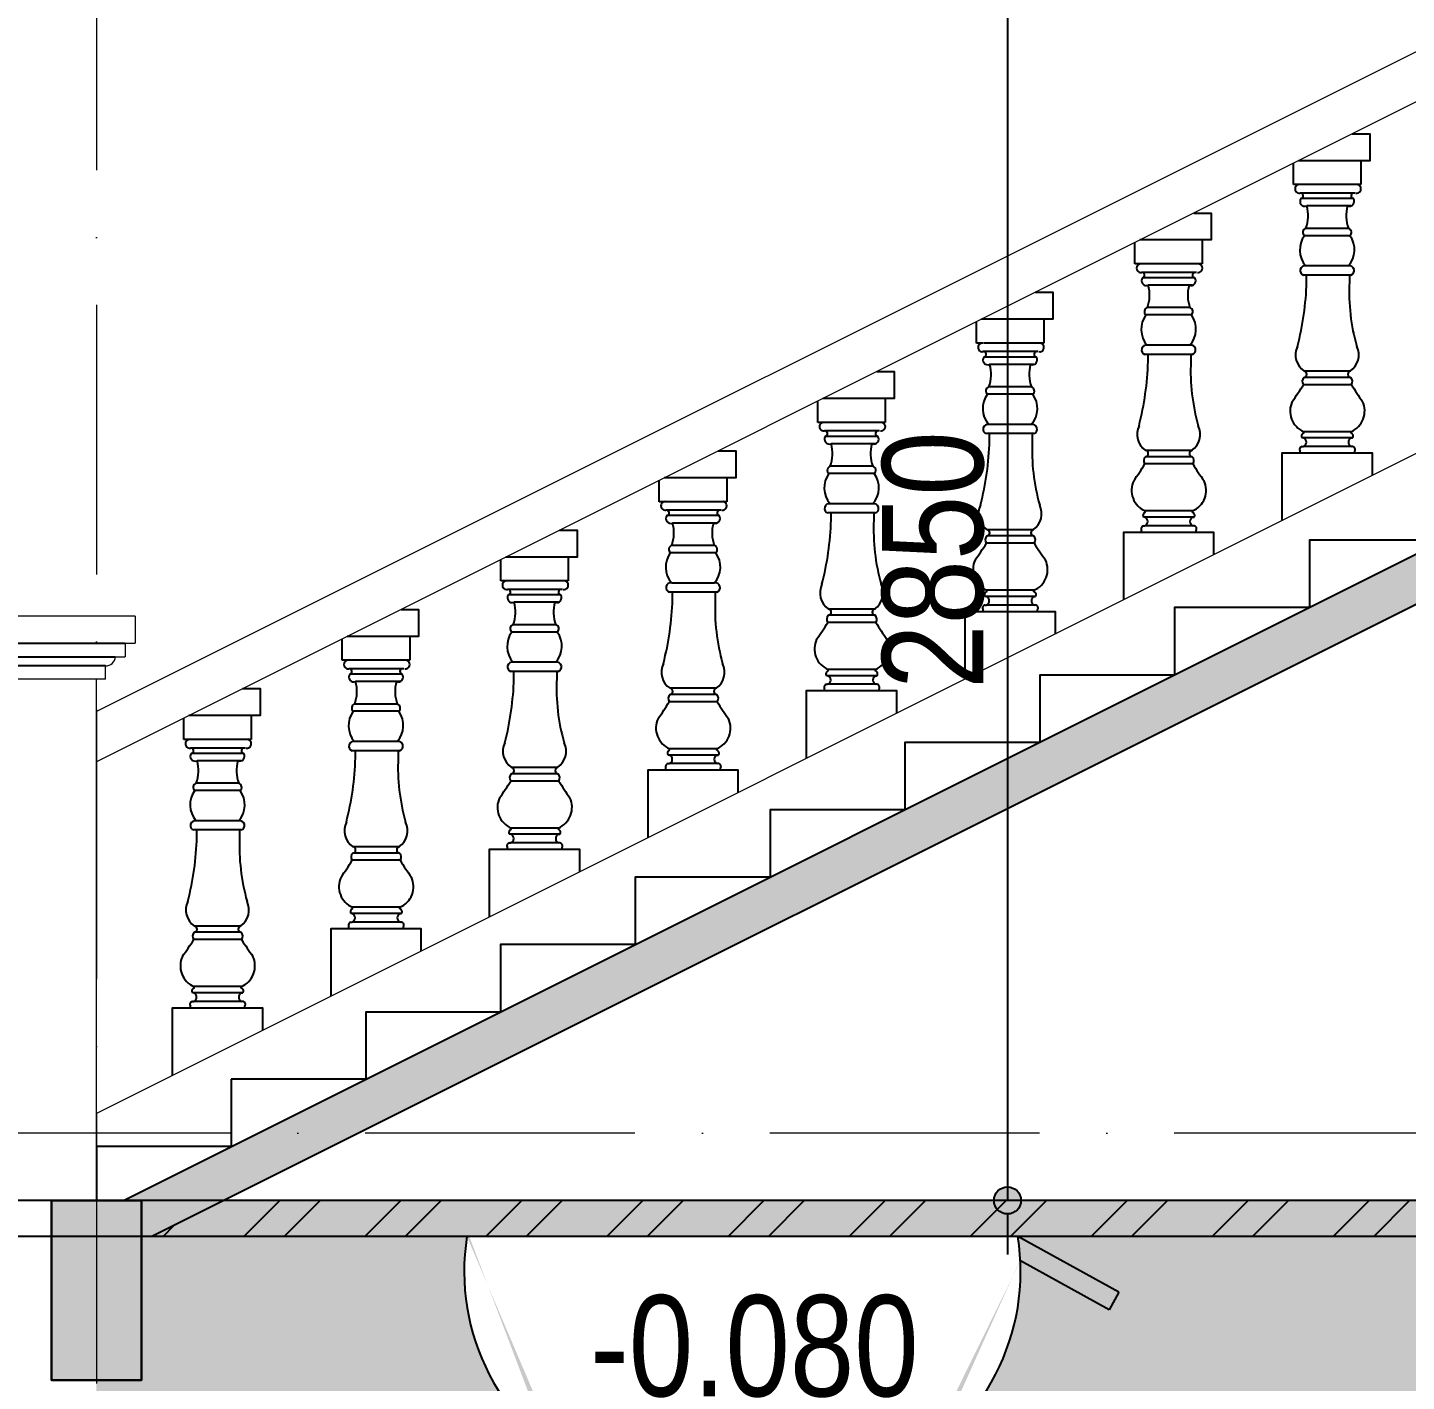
# Model space of a CAD drawing. Extents: x -1107188 to -523840, y 39692 to 514392.
# Drawn here: x -1059258 to -1056190, y 374445 to 377457 of the extents above; entities that cross this region are included whole.
import ezdxf
from ezdxf.enums import TextEntityAlignment as Align

# ---------------------------------------------------------------- set-up
doc = ezdxf.new("R2010")
doc.units = 0
doc.linetypes.add('ACAD_ISO10W100', pattern=[18, 12, -3, 0, -3])
doc.layers.get('DEFPOINTS').update_dxf_attribs({"linetype": 'CONTINUOUS'})
for name, color, linetype in [('009', 251, 'CONTINUOUS'), ('04', 4, 'CONTINUOUS'), ('DIM', 1, 'CONTINUOUS'), ('HATCH', 8, 'CONTINUOUS'), ('TAGS', 60, 'CONTINUOUS'), ('TUONG', 131, 'CONTINUOUS')]:
    doc.layers.add(name, color=color, linetype=linetype)
for name, color, linetype, lineweight in [('cot', 4, 'CONTINUOUS', 0), ('NET-THAY', 2, 'CONTINUOUS', 13), ('TRUC', 24, 'CONTINUOUS', 0)]:
    doc.layers.add(name, color=color, linetype=linetype, lineweight=lineweight)
doc.styles.add('HEL-CONDENSE', font='')
doc.styles.add('VNI-HELVE-CONDENSEN', font='')
doc.styles.get('HEL-CONDENSE').set_extended_font_data('VNI-Helve-Condense')
doc.styles.get('VNI-HELVE-CONDENSEN').set_extended_font_data('VNI-Helve-Condense')
doc.dimstyles.new('D100', dxfattribs={"dimtxt": 225, "dimasz": 1.2, "dimexe": 100, "dimexo": 0, "dimgap": 50, "dimtad": 1, "dimdec": 0, "dimzin": 13, "dimdsep": 46, "dimtxsty": 'HEL-CONDENSE', "dimblk": 'D50', "dimcen": 0, "dimclrd": 1, "dimclre": 1, "dimclrt": 7, "dimadec": 0, "dimazin": 0, "dimtfac": 1, "dimtdec": 0, "dimtmove": 0, "dimatfit": 3, "dimldrblk": 'D50', "dimfxl": 1, "dimtolj": 1, "dimtzin": 13, "dimarcsym": 0})

# ---------------------------------------------------------------- blocks, each defined once
blk = doc.blocks.new('D50')
at = {"layer": 'DIM'}
blk.add_hatch(color=256, dxfattribs=at).paths.add_polyline_path([(25, 0, 1), (-25, 0, 1)])
blk.add_line((25, 0), (100, 0), dxfattribs=at)
blk.add_circle((0, 0), 25, dxfattribs=at)
blk = doc.blocks.new('*D1144')
at = {"layer": 'DEFPOINTS', "color": 0, "linetype": 'Continuous', "transparency": 16777216}
for p in [(-1056605.2, 377697.3), (-1057077.4, 374847.3), (-1056555.2, 374847.3)]:
    blk.add_point(p, dxfattribs=at)
at = {"layer": 'DIM', "color": 1, "linetype": 'Continuous', "lineweight": -2, "transparency": 16777216}
for p, q in [((-1056605.2, 377697.3), (-1057177.4, 377697.3)), ((-1057077.4, 377696.1), (-1057077.4, 374848.5)), ((-1056555.2, 374847.3), (-1057177.4, 374847.3))]:
    blk.add_line(p, q, dxfattribs=at)
at = {"layer": 'DIM', "color": 1, "linetype": 'Continuous', "lineweight": -2, "transparency": 16777216, "xscale": 1.199999999999999, "yscale": 1.199999999999999, "zscale": 1.199999999999999}
for p, rotation in [((-1057077.4, 377697.3), 90), ((-1057077.4, 374847.3), 270)]:
    blk.add_blockref('D50', p, dxfattribs=dict(at, rotation=rotation))
at = {"layer": 'DIM', "color": 7, "linetype": 'Continuous', "transparency": 16777216, "insert": (-1057242.3, 376272.3), "char_height": 225, "attachment_point": 5, "rotation": 90, "style": 'HEL-CONDENSE'}
blk.add_mtext('\\A1;2850', dxfattribs=at)
blk = doc.blocks.new('CAODO')
at = {"layer": 'TAGS', "linetype": 'Continuous'}
h = blk.add_hatch(color=256, dxfattribs=at)
edge = h.paths.add_edge_path()
edge.add_line((-906.9, 181.5), (-931, 137.7))
edge.add_line((-931, 137.7), (-681, 0))
edge.add_ellipse((0, 87.1), major_axis=(688, 0), ratio=0.890858, start_angle=182.4779, end_angle=188.1666, ccw=False)
edge.add_line((-687.4, 60.6), (-906.9, 181.5))
for p, q in [((-931, 137.7), (-906.9, 181.5)), ((-906.9, 181.5), (-687.4, 60.6)), ((-931, 137.7), (-681, 0)), ((-931, 0), (931, 0))]:
    blk.add_line(p, q, dxfattribs=at)
blk.add_ellipse((0, 87.1), major_axis=(688, 0), ratio=0.890858, start_param=-0.142534, end_param=3.284126, dxfattribs=at)
at = {"layer": 'TAGS', "linetype": 'Continuous', "style": 'VNI-HELVE-CONDENSEN'}
blk.add_attdef('0.000', text='', height=250, dxfattribs=at).set_placement((0.2, 232.3), align=Align.MIDDLE_CENTER)

msp = doc.modelspace()

# ---------------------------------------------------------------- hatches: boundary and pattern name
at = {"layer": '009'}
h = msp.add_hatch(dxfattribs=at)
h.set_pattern_fill('ANSI32', color=256, scale=20, style=0)
h.set_pattern_definition([(45, (-2381730.1, 168509.04), (-134.703842, 134.703842), []), (45, (-2381640.3, 168509.04), (-134.703842, 134.703842), [])])
h.paths.add_polyline_path([(-1055504.886, 374847.327), (-1058821.279, 374847.327), (-1058981.279, 374767.327), (-1055504.886, 374767.327)])
h.paths.add_polyline_path([(-1054604.886, 374847.327), (-1055504.886, 374847.327), (-1055504.886, 374767.327), (-1054604.886, 374767.327)])
h.paths.add_polyline_path([(-1052604.886, 374847.327), (-1054604.886, 374847.327), (-1054604.886, 374767.327), (-1052604.886, 374767.327)])
h.paths.add_polyline_path([(-1050704.886, 374847.327), (-1052604.886, 374847.327), (-1052604.886, 374767.327), (-1050704.886, 374767.327), (-1050704.886, 374797.327)])
h = msp.add_hatch(dxfattribs=at)
h.set_pattern_fill('AR-CONC', color=256, style=0)
h.set_pattern_definition([(50, (-2381730.1, 168509.04), (182.184669, -15.939086), [19.05, -209.55]), (355, (-2381730.1, 168509.04), (-35.242826, 191.056643), [15.24, -167.64]), (100.451, (-2381714.92, 168507.71), (146.942502, 175.116688), [16.19, -178.09]), (46.1842, (-2381730.1, 168559.84), (271.07904, -42.042328), [28.575, -314.325]), (96.6356, (-2381707.5, 168556.33), (237.404234, 247.425556), [24.285, -267.135]), (351.184, (-2381730.1, 168559.84), (237.404606, 247.42512), [22.86, -251.46]), (21, (-2381704.7, 168547.14), (151.61488, -102.265519), [19.05, -209.55]), (326, (-2381704.7, 168547.14), (61.802028, 184.187966), [15.24, -167.64]), (71.4514, (-2381692.07, 168538.62), (213.41649, 81.922858), [16.19, -178.09]), (37.5, (-2381730.1, 168509.04), (3.0886033, 84.555039), [0, -165.608, 0, -170.18, 0, -168.275]), (7.5, (-2381730.1, 168509.04), (66.8196625, 100.180575), [0, -97.028, 0, -161.798, 0, -64.135]), (327.5, (-2381786.74, 168509.04), (135.590595, -5.728744), [0, -63.5, 0, -198.12, 0, -262.89]), (317.5, (-2381812.14, 168509.04), (148.129181, 25.426491), [0, -82.55, 0, -131.572, 0, -186.69])])
h.paths.add_polyline_path([(-1055504.886, 374847.327), (-1058821.279, 374847.327), (-1058981.279, 374767.327), (-1055504.886, 374767.327)])
h.paths.add_polyline_path([(-1054604.886, 374847.327), (-1055504.886, 374847.327), (-1055504.886, 374767.327), (-1054604.886, 374767.327)])
h.paths.add_polyline_path([(-1052604.886, 374847.327), (-1054604.886, 374847.327), (-1054604.886, 374767.327), (-1052604.886, 374767.327)])
h.paths.add_polyline_path([(-1050704.886, 374847.327), (-1052604.886, 374847.327), (-1052604.886, 374767.327), (-1050704.886, 374767.327), (-1050704.886, 374797.327)])
h = msp.add_hatch(dxfattribs=at)
h.set_pattern_fill('AR-HBONE', color=256, style=0)
h.set_pattern_definition([(45, (-2381730.1, 168509.04), (1e-14, 143.684098), [304.8, -101.6]), (135, (-2381658.26, 168580.88), (1e-14, 143.684098), [304.8, -101.6])])
edge = h.paths.add_edge_path()
edge.add_line((-1055504.886, 374289.137), (-1055504.886, 374767.327))
edge.add_line((-1055504.886, 374767.327), (-1057054.365, 374767.327))
edge.add_line((-1057054.365, 374767.327), (-1056829.365, 374643.421))
edge.add_line((-1056829.365, 374643.421), (-1056851.072, 374604.003))
edge.add_line((-1056851.072, 374604.003), (-1057048.664, 374712.816))
edge.add_ellipse((-1057667.308, 374688.966), major_axis=(-619.222, 0), ratio=0.89085777, start_angle=133.547564, end_angle=182.477918, ccw=False)
edge.add_line((-1057240.69, 374289.137), (-1055504.886, 374289.137))
edge = h.paths.add_edge_path()
edge.add_ellipse((-1057667.308, 374688.966), major_axis=(-619.222, 0), ratio=0.89085777, start_angle=-8.166576, end_angle=46.452436, ccw=False)
edge.add_line((-1058280.25, 374767.327), (-1058505.25, 374767.327))
edge.add_line((-1058505.25, 374767.327), (-1059004.886, 374767.327))
edge.add_line((-1059004.886, 374767.327), (-1059004.886, 374447.327))
edge.add_line((-1059004.886, 374447.327), (-1059104.886, 374447.327))
edge.add_line((-1059104.886, 374447.327), (-1059104.886, 374289.137))
edge.add_line((-1059104.886, 374289.137), (-1058093.925, 374289.137))
h.paths.add_polyline_path([(-1052604.886, 374289.137), (-1052604.886, 374767.327), (-1054604.886, 374767.327), (-1054604.886, 374289.137)])
h.paths.add_polyline_path([(-1054604.886, 374289.137), (-1054604.886, 374767.327), (-1055504.886, 374767.327), (-1055504.886, 374289.137)])
h.paths.add_polyline_path([(-1052604.886, 374767.327), (-1052604.886, 374289.137), (-1050604.886, 374289.137), (-1050604.886, 374397.327), (-1050704.886, 374397.327), (-1050704.886, 374767.327)])
h.paths.add_polyline_path([(-1050504.886, 374767.327), (-1050504.886, 374397.327), (-1050604.886, 374397.327), (-1050604.886, 374289.137), (-1046604.886, 374289.137), (-1046604.886, 374767.327)])
h.paths.add_polyline_path([(-1044604.886, 374289.137), (-1044604.886, 374767.327), (-1046604.886, 374767.327), (-1046604.886, 374289.137)])
at = {"layer": '04'}
h = msp.add_hatch(color=256, dxfattribs=at)
h.paths.add_polyline_path([(-1059104.886, 374847.327), (-1059204.886, 374847.327), (-1059204.886, 374447.327), (-1059104.886, 374447.327)])
h.paths.add_polyline_path([(-1059004.886, 374847.327), (-1059104.886, 374847.327), (-1059104.886, 374447.327), (-1059004.886, 374447.327)])
h = msp.add_hatch(color=256, dxfattribs=at)
h.paths.add_polyline_path([(-1059104.886, 374847.327), (-1059004.886, 374847.327), (-1059004.886, 374447.327), (-1059104.886, 374447.327)])
h.paths.add_polyline_path([(-1059204.886, 374847.327), (-1059104.886, 374847.327), (-1059104.886, 374447.327), (-1059204.886, 374447.327)])
at = {"layer": 'cot'}
h = msp.add_hatch(color=256, dxfattribs=at)
h.paths.add_polyline_path([(-1054604.886, 376455.524), (-1054604.886, 376567.327), (-1054804.886, 376467.327), (-1055404.886, 376467.327), (-1055404.886, 376367.327), (-1054781.279, 376367.327)])
h.paths.add_polyline_path([(-1055504.886, 376467.327), (-1055604.886, 376467.327), (-1055604.886, 376167.327), (-1055504.886, 376167.327)])
h.paths.add_polyline_path([(-1055404.886, 376367.327), (-1055404.886, 376467.327), (-1055504.886, 376467.327), (-1055504.886, 376167.327), (-1055404.886, 376167.327)])
h.paths.add_polyline_path([(-1055604.886, 376467.327), (-1055804.886, 376467.327), (-1058744.886, 374997.327), (-1058521.279, 374997.327), (-1055781.279, 376367.327), (-1055604.886, 376367.327)])
msp.add_hatch(color=256, dxfattribs=at).paths.add_polyline_path([(-1058884.886, 374927.327), (-1058661.279, 374927.327), (-1058521.279, 374997.327), (-1058744.886, 374997.327)])
h = msp.add_hatch(color=256, dxfattribs=at)
h.paths.add_polyline_path([(-1058821.279, 374847.327), (-1059004.886, 374847.327), (-1059004.886, 374767.327), (-1058981.279, 374767.327)])
h.paths.add_polyline_path([(-1058821.279, 374847.327), (-1058629.098, 374943.418), (-1058852.704, 374943.418), (-1059044.886, 374847.327), (-1059004.886, 374847.327)])

# ---------------------------------------------------------------- linework, layer by layer
at = {"layer": '04'}
for p, q in [((-1050704.886, 374847.327), (-1059624.63, 374847.327)), ((-1043604.886, 374767.327), (-1059624.63, 374767.327))]:
    msp.add_line(p, q, dxfattribs=at)
at = {"layer": 'HATCH', "ltscale": 100}
for p, q in [((-1056441.031, 377107.866), (-1056441.031, 377155.486)), ((-1056291.031, 377160.983), (-1056291.031, 377107.866)), ((-1056426.341, 377107.866), (-1056441.031, 377107.866)), ((-1056301.982, 377107.866), (-1056425.57, 377107.866)), ((-1056291.031, 377107.866), (-1056301.982, 377107.866)), ((-1056303.675, 377088.908), (-1056425.876, 377088.908)), ((-1056307.587, 377076.814), (-1056424.474, 377076.814)), ((-1056312.827, 377060.292), (-1056411.495, 377060.292)), ((-1056315.485, 376994.148), (-1056416.576, 376994.148)), ((-1056318.66, 377010.404), (-1056413.401, 377010.404)), ((-1056793.817, 376931.473), (-1056793.817, 376979.093)), ((-1056643.817, 376984.59), (-1056643.817, 376931.473)), ((-1056779.127, 376931.473), (-1056793.817, 376931.473)), ((-1056654.768, 376931.473), (-1056778.357, 376931.473)), ((-1056643.817, 376931.473), (-1056654.768, 376931.473)), ((-1056656.461, 376912.515), (-1056778.662, 376912.515)), ((-1056660.373, 376900.421), (-1056777.26, 376900.421)), ((-1056418.719, 376906.459), (-1056418.719, 376906.459)), ((-1056411.719, 376890.522), (-1056411.719, 376906.459)), ((-1056316.604, 376906.459), (-1056316.604, 376890.522)), ((-1056313.342, 376906.459), (-1056313.342, 376906.459)), ((-1056313.342, 376906.459), (-1056313.342, 376906.459)), ((-1056665.613, 376883.899), (-1056764.281, 376883.899)), ((-1056671.446, 376834.011), (-1056766.187, 376834.011)), ((-1057146.603, 376755.08), (-1057146.603, 376802.699)), ((-1056996.603, 376808.197), (-1056996.603, 376755.08)), ((-1056668.272, 376817.755), (-1056769.362, 376817.755)), ((-1057131.913, 376755.08), (-1057146.603, 376755.08)), ((-1057007.554, 376755.08), (-1057131.143, 376755.08)), ((-1056996.603, 376755.08), (-1057007.554, 376755.08)), ((-1057009.247, 376736.122), (-1057131.448, 376736.122)), ((-1057013.16, 376724.028), (-1057130.046, 376724.028)), ((-1056771.505, 376730.066), (-1056771.505, 376730.066)), ((-1056764.505, 376714.128), (-1056764.505, 376730.066)), ((-1056669.39, 376730.066), (-1056669.39, 376714.128)), ((-1056666.129, 376730.066), (-1056666.129, 376730.066)), ((-1056666.129, 376730.066), (-1056666.129, 376730.066)), ((-1057018.399, 376707.506), (-1057117.067, 376707.506)), ((-1057024.232, 376657.618), (-1057118.974, 376657.618)), ((-1057499.389, 376578.687), (-1057499.389, 376626.306)), ((-1057349.389, 376631.804), (-1057349.389, 376578.687)), ((-1057021.058, 376641.362), (-1057122.148, 376641.362)), ((-1057484.699, 376578.687), (-1057499.389, 376578.687)), ((-1057362.033, 376559.729), (-1057484.234, 376559.729)), ((-1057360.34, 376578.687), (-1057483.929, 376578.687)), ((-1057349.389, 376578.687), (-1057360.34, 376578.687)), ((-1056418.1, 376554.55), (-1056418.1, 376558.054)), ((-1056312.961, 376558.054), (-1056418.1, 376558.054)), ((-1056312.961, 376554.55), (-1056312.961, 376558.054)), ((-1057365.946, 376547.635), (-1057482.832, 376547.635)), ((-1057371.185, 376531.113), (-1057469.853, 376531.113)), ((-1057124.291, 376553.673), (-1057124.291, 376553.673)), ((-1057117.291, 376537.735), (-1057117.291, 376553.673)), ((-1057022.176, 376553.673), (-1057022.176, 376537.735)), ((-1057018.915, 376553.673), (-1057018.915, 376553.673)), ((-1057018.915, 376553.673), (-1057018.915, 376553.673)), ((-1056419.32, 376544.039), (-1056421.589, 376544.039)), ((-1056421.589, 376525.023), (-1056419.32, 376525.023)), ((-1056311.741, 376544.039), (-1056419.32, 376544.039)), ((-1056311.787, 376525.023), (-1056419.32, 376525.023)), ((-1056311.741, 376544.039), (-1056309.472, 376544.039)), ((-1056309.472, 376525.023), (-1056311.741, 376525.023)), ((-1056466.031, 376510.985), (-1056266.031, 376510.985)), ((-1056426.292, 376511.758), (-1056426.292, 376514.512)), ((-1056304.768, 376510.985), (-1056304.768, 376514.512)), ((-1056266.031, 376510.985), (-1056266.031, 376460.362)), ((-1057373.844, 376464.969), (-1057474.934, 376464.969)), ((-1057377.018, 376481.225), (-1057471.76, 376481.225)), ((-1057852.175, 376402.294), (-1057852.175, 376449.913)), ((-1057702.175, 376455.411), (-1057702.175, 376402.294)), ((-1057837.485, 376402.294), (-1057852.175, 376402.294)), ((-1057713.126, 376402.294), (-1057836.715, 376402.294)), ((-1057702.175, 376402.294), (-1057713.126, 376402.294)), ((-1057714.82, 376383.335), (-1057837.021, 376383.335)), ((-1057718.732, 376371.242), (-1057835.618, 376371.242)), ((-1057477.077, 376377.28), (-1057477.077, 376377.28)), ((-1057470.077, 376361.342), (-1057470.077, 376377.28)), ((-1057374.962, 376377.28), (-1057374.962, 376361.342)), ((-1057371.701, 376377.28), (-1057371.701, 376377.28)), ((-1057371.701, 376377.28), (-1057371.701, 376377.28)), ((-1056770.886, 376378.157), (-1056770.886, 376381.661)), ((-1056665.747, 376381.661), (-1056770.886, 376381.661)), ((-1056665.747, 376378.157), (-1056665.747, 376381.661)), ((-1057723.971, 376354.72), (-1057822.639, 376354.72)), ((-1056772.106, 376367.646), (-1056774.375, 376367.646)), ((-1056774.375, 376348.63), (-1056772.106, 376348.63)), ((-1056664.527, 376367.646), (-1056772.106, 376367.646)), ((-1056664.573, 376348.63), (-1056772.106, 376348.63)), ((-1056664.527, 376367.646), (-1056662.258, 376367.646)), ((-1056662.258, 376348.63), (-1056664.527, 376348.63)), ((-1056818.817, 376334.592), (-1056618.817, 376334.592)), ((-1056779.079, 376335.365), (-1056779.079, 376338.119)), ((-1056657.555, 376334.592), (-1056657.555, 376338.119)), ((-1056618.817, 376334.592), (-1056618.817, 376283.969)), ((-1057726.63, 376288.576), (-1057827.72, 376288.576)), ((-1057729.804, 376304.831), (-1057824.546, 376304.831)), ((-1058204.961, 376225.901), (-1058204.961, 376273.52)), ((-1058054.961, 376279.018), (-1058054.961, 376225.901)), ((-1058190.272, 376225.901), (-1058204.961, 376225.901)), ((-1058065.912, 376225.901), (-1058189.501, 376225.901)), ((-1058054.961, 376225.901), (-1058065.912, 376225.901)), ((-1058067.606, 376206.942), (-1058189.807, 376206.942)), ((-1058071.518, 376194.849), (-1058188.405, 376194.849)), ((-1057829.863, 376200.887), (-1057829.863, 376200.887)), ((-1057822.863, 376184.949), (-1057822.863, 376200.887)), ((-1057727.749, 376200.887), (-1057727.749, 376184.949)), ((-1057724.487, 376200.887), (-1057724.487, 376200.887)), ((-1057724.487, 376200.887), (-1057724.487, 376200.887)), ((-1057124.892, 376191.253), (-1057127.161, 376191.253)), ((-1057017.313, 376191.253), (-1057124.892, 376191.253)), ((-1057123.672, 376201.764), (-1057123.672, 376205.268)), ((-1057018.533, 376205.268), (-1057123.672, 376205.268)), ((-1057018.533, 376201.764), (-1057018.533, 376205.268)), ((-1057017.313, 376191.253), (-1057015.044, 376191.253)), ((-1058076.757, 376178.326), (-1058175.425, 376178.326)), ((-1057171.603, 376158.199), (-1056971.603, 376158.199)), ((-1057131.865, 376158.971), (-1057131.865, 376161.726)), ((-1057127.161, 376172.237), (-1057124.892, 376172.237)), ((-1057017.36, 376172.237), (-1057124.892, 376172.237)), ((-1057015.044, 376172.237), (-1057017.313, 376172.237)), ((-1057010.341, 376158.199), (-1057010.341, 376161.726)), ((-1056971.603, 376158.199), (-1056971.603, 376107.576)), ((-1058082.591, 376128.438), (-1058177.332, 376128.438)), ((-1058557.747, 376049.508), (-1058557.747, 376097.127)), ((-1058407.747, 376102.624), (-1058407.747, 376049.508)), ((-1058079.416, 376112.183), (-1058180.506, 376112.183)), ((-1058543.058, 376049.508), (-1058557.747, 376049.508)), ((-1058418.699, 376049.508), (-1058542.287, 376049.508)), ((-1058407.747, 376049.508), (-1058418.699, 376049.508)), ((-1058420.392, 376030.549), (-1058542.593, 376030.549)), ((-1058424.304, 376018.456), (-1058541.191, 376018.456)), ((-1058182.649, 376024.494), (-1058182.649, 376024.494)), ((-1058175.649, 376008.556), (-1058175.649, 376024.494)), ((-1058080.535, 376024.494), (-1058080.535, 376008.556)), ((-1058077.273, 376024.494), (-1058077.273, 376024.494)), ((-1058077.273, 376024.494), (-1058077.273, 376024.494)), ((-1057477.678, 376014.86), (-1057479.947, 376014.86)), ((-1057370.1, 376014.86), (-1057477.678, 376014.86)), ((-1057476.458, 376025.371), (-1057476.458, 376028.875)), ((-1057371.319, 376028.875), (-1057476.458, 376028.875)), ((-1057371.319, 376025.371), (-1057371.319, 376028.875)), ((-1057370.1, 376014.86), (-1057367.83, 376014.86)), ((-1058429.543, 376001.933), (-1058528.212, 376001.933)), ((-1057524.389, 375981.806), (-1057324.389, 375981.806)), ((-1057484.651, 375982.578), (-1057484.651, 375985.333)), ((-1057479.947, 375995.844), (-1057477.678, 375995.844)), ((-1057370.146, 375995.844), (-1057477.678, 375995.844)), ((-1057367.83, 375995.844), (-1057370.1, 375995.844)), ((-1057363.127, 375981.806), (-1057363.127, 375985.333)), ((-1057324.389, 375981.806), (-1057324.389, 375931.183)), ((-1058435.377, 375952.045), (-1058530.118, 375952.045)), ((-1058910.534, 375873.114), (-1058910.534, 375920.734)), ((-1058760.534, 375926.231), (-1058760.534, 375873.114)), ((-1058432.202, 375935.79), (-1058533.293, 375935.79)), ((-1058895.844, 375873.114), (-1058910.534, 375873.114)), ((-1058773.178, 375854.156), (-1058895.379, 375854.156)), ((-1058771.485, 375873.114), (-1058895.074, 375873.114)), ((-1058760.534, 375873.114), (-1058771.485, 375873.114)), ((-1057829.244, 375848.978), (-1057829.244, 375852.482)), ((-1057724.106, 375852.482), (-1057829.244, 375852.482)), ((-1057724.106, 375848.978), (-1057724.106, 375852.482)), ((-1058777.09, 375842.063), (-1058893.977, 375842.063)), ((-1058782.33, 375825.54), (-1058880.998, 375825.54)), ((-1058535.436, 375848.101), (-1058535.436, 375848.101)), ((-1058528.436, 375832.163), (-1058528.436, 375848.101)), ((-1058433.321, 375848.101), (-1058433.321, 375832.163)), ((-1058430.059, 375848.101), (-1058430.059, 375848.101)), ((-1058430.059, 375848.101), (-1058430.059, 375848.101)), ((-1057830.464, 375838.467), (-1057832.734, 375838.467)), ((-1057832.734, 375819.451), (-1057830.464, 375819.451)), ((-1057722.886, 375838.467), (-1057830.464, 375838.467)), ((-1057722.932, 375819.451), (-1057830.464, 375819.451)), ((-1057722.886, 375838.467), (-1057720.617, 375838.467)), ((-1057720.617, 375819.451), (-1057722.886, 375819.451)), ((-1057877.175, 375805.413), (-1057677.175, 375805.413)), ((-1057837.437, 375806.185), (-1057837.437, 375808.94)), ((-1057715.913, 375805.413), (-1057715.913, 375808.94)), ((-1057677.175, 375805.413), (-1057677.175, 375754.79)), ((-1058784.989, 375759.397), (-1058886.079, 375759.397)), ((-1058788.163, 375775.652), (-1058882.904, 375775.652)), ((-1058888.222, 375671.708), (-1058888.222, 375671.708)), ((-1058881.222, 375655.77), (-1058881.222, 375671.708)), ((-1058786.107, 375671.708), (-1058786.107, 375655.77)), ((-1058782.846, 375671.708), (-1058782.846, 375671.708)), ((-1058782.846, 375671.708), (-1058782.846, 375671.708)), ((-1058182.031, 375672.585), (-1058182.031, 375676.088)), ((-1058076.892, 375676.088), (-1058182.031, 375676.088)), ((-1058076.892, 375672.585), (-1058076.892, 375676.088)), ((-1058183.25, 375662.074), (-1058185.52, 375662.074)), ((-1058185.52, 375643.058), (-1058183.25, 375643.058)), ((-1058075.672, 375662.074), (-1058183.25, 375662.074)), ((-1058075.718, 375643.058), (-1058183.25, 375643.058)), ((-1058075.672, 375662.074), (-1058073.403, 375662.074)), ((-1058073.403, 375643.058), (-1058075.672, 375643.058)), ((-1058229.961, 375629.02), (-1058029.961, 375629.02)), ((-1058190.223, 375629.792), (-1058190.223, 375632.547)), ((-1058068.699, 375629.02), (-1058068.699, 375632.547)), ((-1058029.961, 375629.02), (-1058029.961, 375578.396)), ((-1058536.037, 375485.681), (-1058538.306, 375485.681)), ((-1058428.458, 375485.681), (-1058536.037, 375485.681)), ((-1058534.817, 375496.192), (-1058534.817, 375499.695)), ((-1058429.678, 375499.695), (-1058534.817, 375499.695)), ((-1058429.678, 375496.192), (-1058429.678, 375499.695)), ((-1058428.458, 375485.681), (-1058426.189, 375485.681)), ((-1058582.747, 375452.626), (-1058382.747, 375452.626)), ((-1058543.009, 375453.399), (-1058543.009, 375456.154)), ((-1058538.306, 375466.665), (-1058536.037, 375466.665)), ((-1058428.504, 375466.665), (-1058536.037, 375466.665)), ((-1058426.189, 375466.665), (-1058428.458, 375466.665)), ((-1058421.485, 375452.626), (-1058421.485, 375456.154)), ((-1058382.747, 375452.626), (-1058382.747, 375402.003)), ((-1058888.823, 375309.288), (-1058891.092, 375309.288)), ((-1058781.244, 375309.288), (-1058888.823, 375309.288)), ((-1058887.603, 375319.799), (-1058887.603, 375323.302)), ((-1058782.464, 375323.302), (-1058887.603, 375323.302)), ((-1058782.464, 375319.799), (-1058782.464, 375323.302)), ((-1058781.244, 375309.288), (-1058778.975, 375309.288)), ((-1058935.534, 375276.233), (-1058735.534, 375276.233)), ((-1058895.795, 375277.006), (-1058895.795, 375279.761)), ((-1058891.092, 375290.272), (-1058888.823, 375290.272)), ((-1058781.29, 375290.272), (-1058888.823, 375290.272)), ((-1058778.975, 375290.272), (-1058781.244, 375290.272)), ((-1058774.272, 375276.233), (-1058774.272, 375279.761)), ((-1058735.534, 375276.233), (-1058735.534, 375225.61))]:
    msp.add_line(p, q, dxfattribs=at)
at = {"layer": 'HATCH'}
for p, q in [((-1056318.77, 376926.763), (-1056413.291, 376926.763)), ((-1056313.342, 376906.459), (-1056418.719, 376906.459)), ((-1056411.719, 376890.522), (-1056411.719, 376890.522)), ((-1056671.556, 376750.37), (-1056766.077, 376750.37)), ((-1056666.129, 376730.066), (-1056771.505, 376730.066)), ((-1056764.505, 376714.128), (-1056764.505, 376714.128)), ((-1056313.786, 376692.557), (-1056417.275, 376692.557)), ((-1056313.786, 376678.763), (-1056417.275, 376678.763)), ((-1056312.17, 376662.625), (-1056418.891, 376662.625)), ((-1057024.342, 376573.977), (-1057118.863, 376573.977)), ((-1057018.915, 376553.673), (-1057124.291, 376553.673)), ((-1057117.291, 376537.735), (-1057117.291, 376537.735)), ((-1056666.572, 376516.164), (-1056770.061, 376516.164)), ((-1056666.572, 376502.37), (-1056770.061, 376502.37)), ((-1056664.956, 376486.232), (-1056771.677, 376486.232)), ((-1057371.701, 376377.28), (-1057477.077, 376377.28)), ((-1057377.128, 376397.584), (-1057471.65, 376397.584)), ((-1057470.077, 376361.342), (-1057470.077, 376361.342)), ((-1057017.742, 376309.839), (-1057124.463, 376309.839)), ((-1057019.358, 376339.771), (-1057122.847, 376339.771)), ((-1057019.358, 376325.977), (-1057122.847, 376325.977)), ((-1057729.915, 376221.191), (-1057824.436, 376221.191)), ((-1057724.487, 376200.887), (-1057829.863, 376200.887)), ((-1057822.863, 376184.949), (-1057822.863, 376184.949)), ((-1057372.144, 376163.378), (-1057475.633, 376163.378)), ((-1057370.528, 376133.446), (-1057477.25, 376133.446)), ((-1057372.144, 376149.584), (-1057475.633, 376149.584)), ((-1058082.701, 376044.798), (-1058177.222, 376044.798)), ((-1058077.273, 376024.494), (-1058182.649, 376024.494)), ((-1058175.649, 376008.556), (-1058175.649, 376008.556)), ((-1057724.93, 375986.985), (-1057828.42, 375986.985)), ((-1057724.93, 375973.191), (-1057828.42, 375973.191)), ((-1057723.314, 375957.053), (-1057830.036, 375957.053)), ((-1058435.487, 375868.405), (-1058530.008, 375868.405)), ((-1058430.059, 375848.101), (-1058535.436, 375848.101)), ((-1058528.436, 375832.163), (-1058528.436, 375832.163)), ((-1058077.717, 375810.592), (-1058181.206, 375810.592)), ((-1058077.717, 375796.798), (-1058181.206, 375796.798)), ((-1058076.101, 375780.66), (-1058182.822, 375780.66)), ((-1058782.846, 375671.708), (-1058888.222, 375671.708)), ((-1058788.273, 375692.012), (-1058882.794, 375692.012)), ((-1058881.222, 375655.77), (-1058881.222, 375655.77)), ((-1058428.887, 375604.267), (-1058535.608, 375604.267)), ((-1058430.503, 375634.199), (-1058533.992, 375634.199)), ((-1058430.503, 375620.405), (-1058533.992, 375620.405)), ((-1058783.289, 375457.805), (-1058886.778, 375457.805)), ((-1058781.673, 375427.874), (-1058888.394, 375427.874)), ((-1058783.289, 375444.012), (-1058886.778, 375444.012))]:
    msp.add_line(p, q, dxfattribs=at)
at = {"layer": 'HATCH', "linetype": 'Continuous'}
for p, q in [((-1059468.886, 376087.327), (-1059040.886, 376087.327)), ((-1059446.886, 376057.327), (-1059062.886, 376057.327)), ((-1059084.886, 376037.327), (-1059424.886, 376037.327))]:
    msp.add_line(p, q, dxfattribs=at)
at = {"layer": 'HATCH', "ltscale": 100}
for points in [[(-1056310.036, 377220.983), (-1056271.031, 377220.983), (-1056271.031, 377160.983), (-1056430.036, 377160.983)], [(-1056662.822, 377044.59), (-1056623.817, 377044.59), (-1056623.817, 376984.59), (-1056782.822, 376984.59)], [(-1057015.608, 376868.197), (-1056976.603, 376868.197), (-1056976.603, 376808.197), (-1057135.608, 376808.197)], [(-1057368.394, 376691.804), (-1057329.389, 376691.804), (-1057329.389, 376631.804), (-1057488.394, 376631.804)], [(-1057721.181, 376515.411), (-1057682.176, 376515.411), (-1057682.176, 376455.411), (-1057841.181, 376455.411)], [(-1056466.031, 376360.362), (-1056466.031, 376510.985), (-1056266.031, 376510.985), (-1056266.031, 376460.362)], [(-1058073.967, 376339.018), (-1058034.962, 376339.018), (-1058034.962, 376279.018), (-1058193.967, 376279.018)], [(-1056818.817, 376183.969), (-1056818.817, 376334.592), (-1056618.817, 376334.592), (-1056618.817, 376283.969)], [(-1058426.753, 376162.624), (-1058387.748, 376162.624), (-1058387.748, 376102.624), (-1058546.753, 376102.624)], [(-1057171.603, 376007.576), (-1057171.603, 376158.199), (-1056971.603, 376158.199), (-1056971.603, 376107.576)], [(-1058779.539, 375986.231), (-1058740.534, 375986.231), (-1058740.534, 375926.231), (-1058899.539, 375926.231)], [(-1057524.389, 375831.183), (-1057524.389, 375981.806), (-1057324.389, 375981.806), (-1057324.389, 375931.183)], [(-1057877.175, 375654.79), (-1057877.175, 375805.413), (-1057677.175, 375805.413), (-1057677.175, 375754.79)], [(-1058229.961, 375478.396), (-1058229.961, 375629.02), (-1058029.961, 375629.02), (-1058029.961, 375578.396)], [(-1058582.747, 375302.003), (-1058582.747, 375452.626), (-1058382.747, 375452.626), (-1058382.747, 375402.003)], [(-1058935.534, 375125.61), (-1058935.534, 375276.233), (-1058735.534, 375276.233), (-1058735.534, 375225.61)]]:
    msp.add_lwpolyline(points, dxfattribs=at)
for centre, radius, start, end in [((-1056427.837, 377098.378), 9.605, 81.040631, 278.959369), ((-1056300.486, 377098.378), 9.605, 261.040631, 98.959369), ((-1056415.365, 377070.611), 11.021, 145.744992, 290.557589), ((-1056425.43, 377082.849), 6.11, 279.007448, 98.571037), ((-1056316.696, 377070.611), 11.021, 249.442411, 34.255008), ((-1056306.631, 377082.849), 6.11, 81.428963, 260.992552), ((-1056487.673, 377038.223), 79.31, 339.466044, 16.156511), ((-1056244.388, 377038.223), 79.31, 163.843489, 200.533956), ((-1056372.103, 376962.148), 54.789, 144.262557, 219.808495), ((-1056410.745, 377001.447), 9.342, 106.5212, 231.380323), ((-1056358.832, 376962.489), 53.677, 318.275356, 36.14377), ((-1056321.316, 377001.447), 9.342, 308.619677, 73.4788), ((-1056780.623, 376921.985), 9.605, 81.040631, 278.959369), ((-1056653.272, 376921.985), 9.605, 261.040631, 98.959369), ((-1056415.724, 376916.536), 10.513, 76.617422, 253.451061), ((-1056316.337, 376916.536), 10.513, 286.548939, 103.382578), ((-1056768.151, 376894.218), 11.021, 145.744992, 290.557589), ((-1056778.216, 376906.455), 6.11, 279.007448, 98.571037), ((-1056669.483, 376894.218), 11.021, 249.442411, 34.255008), ((-1056659.417, 376906.455), 6.11, 81.428963, 260.992552), ((-1056840.459, 376861.83), 79.31, 339.466044, 16.156511), ((-1056597.175, 376861.83), 79.31, 163.843489, 200.533956), ((-1057063.03, 376909.902), 651.6, 345.581319, 358.295588), ((-1055869.094, 376869.807), 447.989, 177.349759, 195.823706), ((-1056763.531, 376825.054), 9.342, 106.5212, 231.380323), ((-1056674.103, 376825.054), 9.342, 308.619677, 73.4788), ((-1056724.89, 376785.755), 54.789, 144.262557, 219.808495), ((-1056711.618, 376786.095), 53.677, 318.275356, 36.14377), ((-1057133.409, 376745.592), 9.605, 81.040631, 278.959369), ((-1057006.058, 376745.592), 9.605, 261.040631, 98.959369), ((-1056768.51, 376740.143), 10.513, 76.617422, 253.451061), ((-1056669.123, 376740.143), 10.513, 286.548939, 103.382578), ((-1056392.665, 376728.617), 43.657, 154.152613, 235.686764), ((-1056339.396, 376728.617), 43.657, 304.313236, 25.847387), ((-1057120.937, 376717.825), 11.021, 145.744992, 290.557589), ((-1057131.003, 376730.062), 6.11, 279.007448, 98.571037), ((-1057022.269, 376717.825), 11.021, 249.442411, 34.255008), ((-1057012.203, 376730.062), 6.11, 81.428963, 260.992552), ((-1057415.816, 376733.509), 651.6, 345.581319, 358.295588), ((-1056221.881, 376693.414), 447.989, 177.349759, 195.823706), ((-1057193.245, 376685.437), 79.31, 339.466044, 16.156511), ((-1056949.961, 376685.437), 79.31, 163.843489, 200.533956), ((-1056409.849, 376669.87), 11.586, 129.862327, 218.700417), ((-1056418.193, 376685.66), 6.958, 277.583686, 82.416314), ((-1056312.868, 376685.66), 6.958, 97.583686, 262.416314), ((-1056321.212, 376669.87), 11.586, 321.299583, 50.137673), ((-1057116.317, 376648.661), 9.342, 106.5212, 231.380323), ((-1057026.889, 376648.661), 9.342, 308.619677, 73.4788), ((-1056871.188, 376937.288), 529.161, 323.871034, 328.731295), ((-1055859.873, 376937.288), 529.161, 211.268705, 216.128966), ((-1057077.676, 376609.361), 54.789, 144.262557, 219.808495), ((-1057064.404, 376609.702), 53.677, 318.275356, 36.14377), ((-1056398.678, 376604), 49.882, 154.732845, 247.086312), ((-1056332.382, 376604), 49.882, 292.913688, 25.267155), ((-1057486.195, 376569.199), 9.605, 81.040631, 278.959369), ((-1057483.789, 376553.669), 6.11, 279.007448, 98.571037), ((-1057364.989, 376553.669), 6.11, 81.428963, 260.992552), ((-1057358.844, 376569.199), 9.605, 261.040631, 98.959369), ((-1057121.297, 376563.75), 10.513, 76.617422, 253.451061), ((-1057021.909, 376563.75), 10.513, 286.548939, 103.382578), ((-1056745.451, 376552.224), 43.657, 154.152613, 235.686764), ((-1056692.183, 376552.224), 43.657, 304.313236, 25.847387), ((-1057473.723, 376541.432), 11.021, 145.744992, 290.557589), ((-1057546.031, 376509.044), 79.31, 339.466044, 16.156511), ((-1057302.747, 376509.044), 79.31, 163.843489, 200.533956), ((-1057375.055, 376541.432), 11.021, 249.442411, 34.255008), ((-1057768.602, 376557.116), 651.6, 345.581319, 358.295588), ((-1056574.667, 376517.021), 447.989, 177.349759, 195.823706), ((-1056420.431, 376518.197), 6.923, 99.626037, 212.158594), ((-1056416.579, 376548.211), 6.519, 103.492344, 219.781058), ((-1056422.274, 376534.531), 9.956, 287.261156, 72.738844), ((-1056308.787, 376534.531), 9.956, 107.261156, 252.738844), ((-1056314.482, 376548.211), 6.519, 320.218942, 76.507656), ((-1056310.63, 376518.197), 6.923, 327.841406, 80.373963), ((-1056762.635, 376493.477), 11.586, 129.862327, 218.700417), ((-1056770.979, 376509.267), 6.958, 277.583686, 82.416314), ((-1056665.654, 376509.267), 6.958, 97.583686, 262.416314), ((-1056673.998, 376493.477), 11.586, 321.299583, 50.137673), ((-1057430.462, 376432.968), 54.789, 144.262557, 219.808495), ((-1057469.103, 376472.268), 9.342, 106.5212, 231.380323), ((-1057417.191, 376433.309), 53.677, 318.275356, 36.14377), ((-1057379.675, 376472.268), 9.342, 308.619677, 73.4788), ((-1057223.974, 376760.895), 529.161, 323.871034, 328.731295), ((-1056212.659, 376760.895), 529.161, 211.268705, 216.128966), ((-1056751.465, 376427.607), 49.882, 154.732845, 247.086312), ((-1056685.168, 376427.607), 49.882, 292.913688, 25.267155), ((-1057838.981, 376392.806), 9.605, 81.040631, 278.959369), ((-1057711.63, 376392.806), 9.605, 261.040631, 98.959369), ((-1057826.509, 376365.039), 11.021, 145.744992, 290.557589), ((-1057836.575, 376377.276), 6.11, 279.007448, 98.571037), ((-1057727.841, 376365.039), 11.021, 249.442411, 34.255008), ((-1057717.775, 376377.276), 6.11, 81.428963, 260.992552), ((-1057474.083, 376387.357), 10.513, 76.617422, 253.451061), ((-1057374.695, 376387.357), 10.513, 286.548939, 103.382578), ((-1057098.237, 376375.831), 43.657, 154.152613, 235.686764), ((-1057044.969, 376375.831), 43.657, 304.313236, 25.847387), ((-1056769.365, 376371.818), 6.519, 103.492344, 219.781058), ((-1056667.268, 376371.818), 6.519, 320.218942, 76.507656), ((-1057898.817, 376332.65), 79.31, 339.466044, 16.156511), ((-1057655.533, 376332.65), 79.31, 163.843489, 200.533956), ((-1058121.388, 376380.723), 651.6, 345.581319, 358.295588), ((-1056927.453, 376340.628), 447.989, 177.349759, 195.823706), ((-1056773.217, 376341.804), 6.923, 99.626037, 212.158594), ((-1056775.06, 376358.138), 9.956, 287.261156, 72.738844), ((-1056661.573, 376358.138), 9.956, 107.261156, 252.738844), ((-1056663.416, 376341.804), 6.923, 327.841406, 80.373963), ((-1057576.76, 376584.502), 529.161, 323.871034, 328.731295), ((-1057115.421, 376317.084), 11.586, 129.862327, 218.700417), ((-1057123.766, 376332.874), 6.958, 277.583686, 82.416314), ((-1057018.44, 376332.874), 6.958, 97.583686, 262.416314), ((-1057026.784, 376317.084), 11.586, 321.299583, 50.137673), ((-1056565.446, 376584.502), 529.161, 211.268705, 216.128966), ((-1057783.248, 376256.575), 54.789, 144.262557, 219.808495), ((-1057821.889, 376295.875), 9.342, 106.5212, 231.380323), ((-1057769.977, 376256.916), 53.677, 318.275356, 36.14377), ((-1057732.461, 376295.875), 9.342, 308.619677, 73.4788), ((-1057104.251, 376251.214), 49.882, 154.732845, 247.086312), ((-1057037.955, 376251.214), 49.882, 292.913688, 25.267155), ((-1058191.768, 376216.413), 9.605, 81.040631, 278.959369), ((-1058064.417, 376216.413), 9.605, 261.040631, 98.959369), ((-1057826.869, 376210.964), 10.513, 76.617422, 253.451061), ((-1057727.481, 376210.964), 10.513, 286.548939, 103.382578), ((-1057451.023, 376199.437), 43.657, 154.152613, 235.686764), ((-1057397.755, 376199.437), 43.657, 304.313236, 25.847387), ((-1058179.295, 376188.646), 11.021, 145.744992, 290.557589), ((-1058189.361, 376200.883), 6.11, 279.007448, 98.571037), ((-1058080.627, 376188.646), 11.021, 249.442411, 34.255008), ((-1058070.562, 376200.883), 6.11, 81.428963, 260.992552), ((-1057122.151, 376195.425), 6.519, 103.492344, 219.781058), ((-1057127.846, 376181.745), 9.956, 287.261156, 72.738844), ((-1057014.359, 376181.745), 9.956, 107.261156, 252.738844), ((-1057020.054, 376195.425), 6.519, 320.218942, 76.507656), ((-1058251.603, 376156.257), 79.31, 339.466044, 16.156511), ((-1058008.319, 376156.257), 79.31, 163.843489, 200.533956), ((-1058474.175, 376204.33), 651.6, 345.581319, 358.295588), ((-1057280.239, 376164.235), 447.989, 177.349759, 195.823706), ((-1057476.552, 376156.481), 6.958, 277.583686, 82.416314), ((-1057371.226, 376156.481), 6.958, 97.583686, 262.416314), ((-1057126.004, 376165.411), 6.923, 99.626037, 212.158594), ((-1057016.202, 376165.411), 6.923, 327.841406, 80.373963), ((-1058174.675, 376119.482), 9.342, 106.5212, 231.380323), ((-1058085.247, 376119.482), 9.342, 308.619677, 73.4788), ((-1057929.546, 376408.109), 529.161, 323.871034, 328.731295), ((-1057468.207, 376140.69), 11.586, 129.862327, 218.700417), ((-1057379.57, 376140.69), 11.586, 321.299583, 50.137673), ((-1056918.232, 376408.109), 529.161, 211.268705, 216.128966), ((-1058136.034, 376080.182), 54.789, 144.262557, 219.808495), ((-1058122.763, 376080.523), 53.677, 318.275356, 36.14377), ((-1057457.037, 376074.821), 49.882, 154.732845, 247.086312), ((-1057390.741, 376074.821), 49.882, 292.913688, 25.267155), ((-1058544.554, 376040.02), 9.605, 81.040631, 278.959369), ((-1058417.203, 376040.02), 9.605, 261.040631, 98.959369), ((-1058179.655, 376034.571), 10.513, 76.617422, 253.451061), ((-1058080.268, 376034.571), 10.513, 286.548939, 103.382578), ((-1057803.809, 376023.044), 43.657, 154.152613, 235.686764), ((-1057750.541, 376023.044), 43.657, 304.313236, 25.847387), ((-1058532.082, 376012.252), 11.021, 145.744992, 290.557589), ((-1058542.147, 376024.49), 6.11, 279.007448, 98.571037), ((-1058433.413, 376012.252), 11.021, 249.442411, 34.255008), ((-1058423.348, 376024.49), 6.11, 81.428963, 260.992552), ((-1058826.961, 376027.937), 651.6, 345.581319, 358.295588), ((-1057633.025, 375987.842), 447.989, 177.349759, 195.823706), ((-1057474.937, 376019.032), 6.519, 103.492344, 219.781058), ((-1057480.632, 376005.352), 9.956, 287.261156, 72.738844), ((-1057367.145, 376005.352), 9.956, 107.261156, 252.738844), ((-1057372.84, 376019.032), 6.519, 320.218942, 76.507656), ((-1058604.39, 375979.864), 79.31, 339.466044, 16.156511), ((-1058361.105, 375979.864), 79.31, 163.843489, 200.533956), ((-1057820.993, 375964.297), 11.586, 129.862327, 218.700417), ((-1057829.338, 375980.088), 6.958, 277.583686, 82.416314), ((-1057724.012, 375980.088), 6.958, 97.583686, 262.416314), ((-1057732.357, 375964.297), 11.586, 321.299583, 50.137673), ((-1057478.79, 375989.018), 6.923, 99.626037, 212.158594), ((-1057368.988, 375989.018), 6.923, 327.841406, 80.373963), ((-1058527.462, 375943.089), 9.342, 106.5212, 231.380323), ((-1058438.033, 375943.089), 9.342, 308.619677, 73.4788), ((-1058282.332, 376231.715), 529.161, 323.871034, 328.731295), ((-1057271.018, 376231.715), 529.161, 211.268705, 216.128966), ((-1058488.82, 375903.789), 54.789, 144.262557, 219.808495), ((-1058475.549, 375904.13), 53.677, 318.275356, 36.14377), ((-1057809.823, 375898.428), 49.882, 154.732845, 247.086312), ((-1057743.527, 375898.428), 49.882, 292.913688, 25.267155), ((-1058897.34, 375863.626), 9.605, 81.040631, 278.959369), ((-1058894.933, 375848.097), 6.11, 279.007448, 98.571037), ((-1058776.134, 375848.097), 6.11, 81.428963, 260.992552), ((-1058769.989, 375863.626), 9.605, 261.040631, 98.959369), ((-1058532.441, 375858.178), 10.513, 76.617422, 253.451061), ((-1058433.054, 375858.178), 10.513, 286.548939, 103.382578), ((-1058156.595, 375846.651), 43.657, 154.152613, 235.686764), ((-1058103.327, 375846.651), 43.657, 304.313236, 25.847387), ((-1058884.868, 375835.859), 11.021, 145.744992, 290.557589), ((-1058957.176, 375803.471), 79.31, 339.466044, 16.156511), ((-1058713.892, 375803.471), 79.31, 163.843489, 200.533956), ((-1058786.2, 375835.859), 11.021, 249.442411, 34.255008), ((-1059179.747, 375851.544), 651.6, 345.581319, 358.295588), ((-1057985.811, 375811.449), 447.989, 177.349759, 195.823706), ((-1057831.576, 375812.625), 6.923, 99.626037, 212.158594), ((-1057827.723, 375842.638), 6.519, 103.492344, 219.781058), ((-1057833.419, 375828.959), 9.956, 287.261156, 72.738844), ((-1057719.931, 375828.959), 9.956, 107.261156, 252.738844), ((-1057725.627, 375842.638), 6.519, 320.218942, 76.507656), ((-1057721.774, 375812.625), 6.923, 327.841406, 80.373963), ((-1058173.78, 375787.904), 11.586, 129.862327, 218.700417), ((-1058182.124, 375803.695), 6.958, 277.583686, 82.416314), ((-1058076.798, 375803.695), 6.958, 97.583686, 262.416314), ((-1058085.143, 375787.904), 11.586, 321.299583, 50.137673), ((-1058841.607, 375727.396), 54.789, 144.262557, 219.808495), ((-1058880.248, 375766.696), 9.342, 106.5212, 231.380323), ((-1058828.335, 375727.737), 53.677, 318.275356, 36.14377), ((-1058790.819, 375766.696), 9.342, 308.619677, 73.4788), ((-1058635.118, 376055.322), 529.161, 323.871034, 328.731295), ((-1057623.804, 376055.322), 529.161, 211.268705, 216.128966), ((-1058162.609, 375722.035), 49.882, 154.732845, 247.086312), ((-1058096.313, 375722.035), 49.882, 292.913688, 25.267155), ((-1058885.227, 375681.785), 10.513, 76.617422, 253.451061), ((-1058785.84, 375681.785), 10.513, 286.548939, 103.382578), ((-1058509.382, 375670.258), 43.657, 154.152613, 235.686764), ((-1058456.113, 375670.258), 43.657, 304.313236, 25.847387), ((-1058180.51, 375666.245), 6.519, 103.492344, 219.781058), ((-1058078.413, 375666.245), 6.519, 320.218942, 76.507656), ((-1059532.533, 375675.151), 651.6, 345.581319, 358.295588), ((-1058338.597, 375635.055), 447.989, 177.349759, 195.823706), ((-1058184.362, 375636.232), 6.923, 99.626037, 212.158594), ((-1058186.205, 375652.566), 9.956, 287.261156, 72.738844), ((-1058072.718, 375652.566), 9.956, 107.261156, 252.738844), ((-1058074.56, 375636.232), 6.923, 327.841406, 80.373963), ((-1058987.905, 375878.929), 529.161, 323.871034, 328.731295), ((-1058526.566, 375611.511), 11.586, 129.862327, 218.700417), ((-1058534.91, 375627.302), 6.958, 277.583686, 82.416314), ((-1058429.584, 375627.302), 6.958, 97.583686, 262.416314), ((-1058437.929, 375611.511), 11.586, 321.299583, 50.137673), ((-1057976.59, 375878.929), 529.161, 211.268705, 216.128966), ((-1058515.395, 375545.642), 49.882, 154.732845, 247.086312), ((-1058449.099, 375545.642), 49.882, 292.913688, 25.267155), ((-1058862.168, 375493.865), 43.657, 154.152613, 235.686764), ((-1058808.9, 375493.865), 43.657, 304.313236, 25.847387), ((-1058533.296, 375489.852), 6.519, 103.492344, 219.781058), ((-1058538.991, 375476.173), 9.956, 287.261156, 72.738844), ((-1058425.504, 375476.173), 9.956, 107.261156, 252.738844), ((-1058431.199, 375489.852), 6.519, 320.218942, 76.507656), ((-1058887.696, 375450.909), 6.958, 277.583686, 82.416314), ((-1058782.371, 375450.909), 6.958, 97.583686, 262.416314), ((-1058537.148, 375459.839), 6.923, 99.626037, 212.158594), ((-1058427.347, 375459.839), 6.923, 327.841406, 80.373963), ((-1059340.691, 375702.536), 529.161, 323.871034, 328.731295), ((-1058879.352, 375435.118), 11.586, 129.862327, 218.700417), ((-1058790.715, 375435.118), 11.586, 321.299583, 50.137673), ((-1058329.376, 375702.536), 529.161, 211.268705, 216.128966), ((-1058868.182, 375369.249), 49.882, 154.732845, 247.086312), ((-1058801.885, 375369.249), 49.882, 292.913688, 25.267155), ((-1058886.082, 375313.459), 6.519, 103.492344, 219.781058), ((-1058891.777, 375299.78), 9.956, 287.261156, 72.738844), ((-1058778.29, 375299.78), 9.956, 107.261156, 252.738844), ((-1058783.985, 375313.459), 6.519, 320.218942, 76.507656), ((-1058889.934, 375283.446), 6.923, 99.626037, 212.158594), ((-1058780.133, 375283.446), 6.923, 327.841406, 80.373963)]:
    msp.add_arc(centre, radius, start, end, dxfattribs=at)
at = {"layer": 'NET-THAY'}
for p, q in [((-1056040.954, 377467.327), (-1059104.886, 375935.361)), ((-1056017.347, 377367.327), (-1059104.886, 375823.558)), ((-1056052.099, 376567.327), (-1059104.886, 375040.934)), ((-1059018.886, 376147.327), (-1059490.886, 376147.327)), ((-1059018.886, 376147.327), (-1059018.886, 376087.327)), ((-1059040.886, 376087.327), (-1059040.886, 376057.327)), ((-1059040.886, 376087.327), (-1059018.886, 376087.327)), ((-1059084.886, 376007.324), (-1059084.886, 376037.327)), ((-1059062.886, 376057.327), (-1059040.886, 376057.327)), ((-1059084.886, 376007.324), (-1059424.886, 376007.324)), ((-1059104.886, 375070.934), (-1059104.886, 376007.324)), ((-1059104.886, 374967.327), (-1059104.886, 375070.934))]:
    msp.add_line(p, q, dxfattribs=at)
msp.add_lwpolyline([(-1058804.886, 374997.327), (-1058904.886, 374997.327)], dxfattribs=at)
msp.add_arc((-1059082.948, 376057.296), 20.063, 264.458468, 0.08891, dxfattribs=at)
at = {"layer": 'TRUC', "linetype": 'ACAD_ISO10W100', "ltscale": 50}
for p, q in [((-1059104.886, 388541.509), (-1059104.886, 374289.137)), ((-1043504.886, 374997.327), (-1059624.63, 374997.327))]:
    msp.add_line(p, q, dxfattribs=at)
at = {"layer": 'TUONG', "color": 4}
for p, q in [((-1055781.279, 376367.327), (-1058981.279, 374767.327)), ((-1058504.886, 375117.327), (-1058804.886, 375117.327)), ((-1058804.886, 375117.327), (-1058804.886, 374967.327)), ((-1058804.886, 374967.327), (-1059104.886, 374967.327)), ((-1059104.886, 374967.327), (-1059104.886, 374847.327))]:
    msp.add_line(p, q, dxfattribs=at)
for points in [[(-1059044.886, 374847.327), (-1055804.886, 376467.327)], [(-1058504.886, 375117.327), (-1058504.886, 375267.327), (-1058204.886, 375267.327), (-1058204.886, 375417.327), (-1057904.886, 375417.327), (-1057904.886, 375567.327), (-1057604.886, 375567.327), (-1057604.886, 375717.327), (-1057304.886, 375717.327), (-1057304.886, 375867.327), (-1057004.886, 375867.327), (-1057004.886, 376017.327), (-1056704.886, 376017.327), (-1056704.886, 376167.327), (-1056404.886, 376167.327), (-1056404.886, 376317.327), (-1056104.886, 376317.327), (-1056104.886, 376467.327), (-1055804.886, 376467.327)]]:
    msp.add_lwpolyline(points, dxfattribs=at)
for points in [[(-1059204.886, 374447.327), (-1059004.886, 374447.327), (-1059004.886, 374847.327), (-1059204.886, 374847.327)], [(-1059004.886, 374447.327), (-1059204.886, 374447.327), (-1059204.886, 374847.327), (-1059004.886, 374847.327)]]:
    msp.add_lwpolyline(points, close=True, dxfattribs=at)

# ---------------------------------------------------------------- block references
at = {"layer": 'TAGS', "linetype": 'Continuous'}
ref = msp.add_blockref('CAODO', (-1057667.308, 374767.327), dxfattribs=dict(at, xscale=0.9000000001396984, yscale=0.9000000001396984, zscale=0.9, rotation=180))
ref.add_attrib('0.000', '-0.080', dxfattribs={"color": 7, "linetype": 'Continuous', "height": 225, "style": 'VNI-HELVE-CONDENSEN'}).set_placement((-1057640.475, 374524.029), align=Align.MIDDLE_CENTER)

# ---------------------------------------------------------------- dimensions: what is measured, and where the dimension line sits
at = {"layer": 'DIM', "linetype": 'Continuous'}
dim = msp.add_linear_dim(base=(-1057077.369, 374847.327), p1=(-1056605.214, 377697.327), p2=(-1056555.221, 374847.327), angle=90, dimstyle='D100', override={"dimtmove": 1}, dxfattribs=at)
dim.commit()
dim.dimension.update_dxf_attribs({"geometry": '*D1144', "text_midpoint": (-1057242.269, 376272.327)})

doc.saveas('drawing.dxf')
